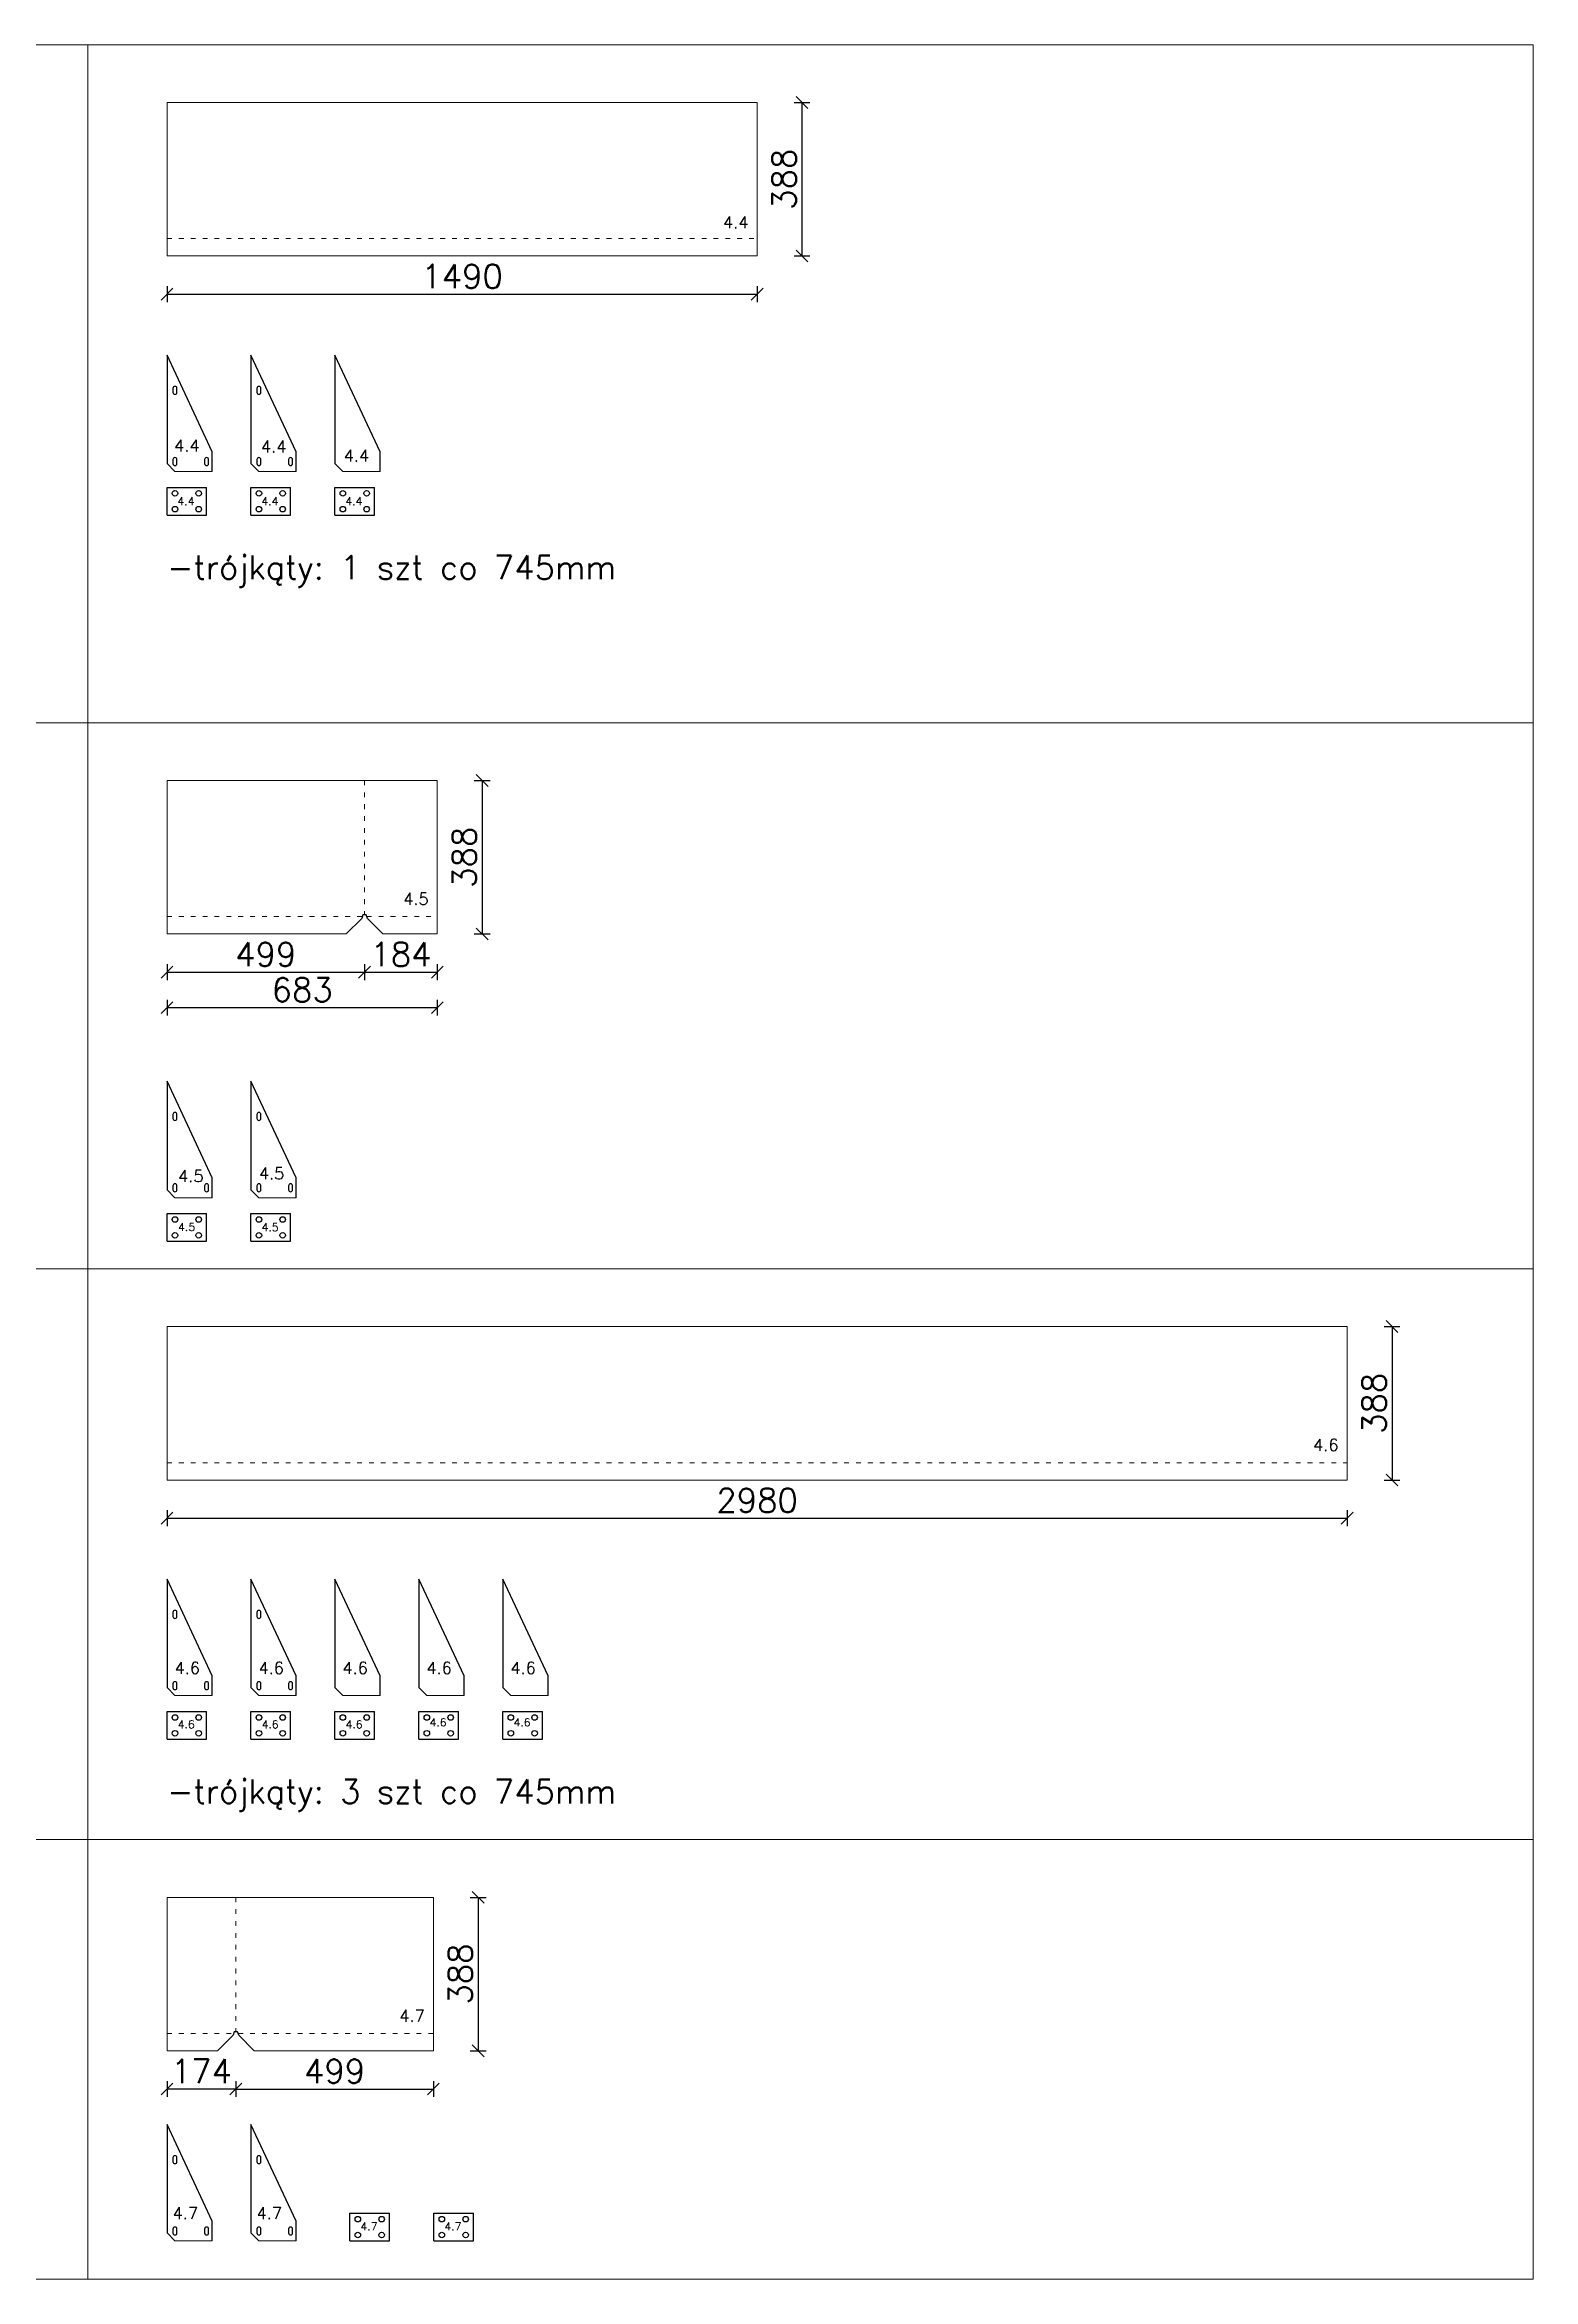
# Model space of a CAD drawing. Header units: millimetres. Extents: x 5046 to 103012, y -15969 to 47766.
# Drawn here: x 99254 to 103012, y 12047 to 17688 of the extents above; entities that cross this region are included whole.
import ezdxf

# ---------------------------------------------------------------- set-up
doc = ezdxf.new("R2010")
doc.units = ezdxf.units.MM
doc.linetypes.add('ACAD_ISO03W100', pattern=[30, 12, -18])
doc.layers.get('0').update_dxf_attribs({"lineweight": 0})
doc.layers.get('Defpoints').update_dxf_attribs({"lineweight": 0})
for name, color, linetype, lineweight in [('DIM', 3, 'Continuous', 0), ('Pomocnicze', 252, 'Continuous', 0), ('TEXT', 2, 'Continuous', 0)]:
    doc.layers.add(name, color=color, linetype=linetype, lineweight=lineweight)
doc.layers.add('Profil główny', color=7, linetype='Continuous')
doc.styles.add('Skala 1-20', font='simplex.shx', dxfattribs={"height": 60})
doc.styles.add('Skala 1-50', font='simplex.shx', dxfattribs={"height": 120})
doc.dimstyles.new('Skala 1-20', dxfattribs={"dimtxt": 6, "dimasz": 30, "dimexe": 20, "dimexo": 0.625, "dimgap": 15, "dimtad": 1, "dimdec": 0, "dimtxsty": 'Skala 1-20', "dimblk": 'OBLIQUE', "dimcen": 2.5, "dimadec": 0, "dimazin": 0, "dimtfac": 1, "dimtdec": 0, "dimtmove": 0, "dimatfit": 3, "dimldrblk": 'OBLIQUE', "dimfxl": 20, "dimfxlon": 1, "dimarcsym": 0})

# ---------------------------------------------------------------- blocks, each defined once
blk = doc.blocks.new('_Oblique')
at = {"color": 0, "linetype": 'ByBlock', "lineweight": -2}
blk.add_line((-0.5, -0.5), (0.5, 0.5), dxfattribs=at)
blk = doc.blocks.new('*D4021')
at = {"layer": 'Defpoints', "color": 0}
for p in [(99562.5, 17155.1), (101052.5, 17155.1), (101052.5, 17058.7)]:
    blk.add_point(p, dxfattribs=at)
at = {"layer": 'DIM', "color": 0, "lineweight": -2}
for p, q in [((99562.5, 17078.7), (99562.5, 17038.7)), ((99562.5, 17058.7), (101052.5, 17058.7)), ((101052.5, 17078.7), (101052.5, 17038.7))]:
    blk.add_line(p, q, dxfattribs=at)
at = {"layer": 'DIM', "color": 0, "linetype": 'ByBlock', "lineweight": -2, "xscale": 30, "yscale": 30, "zscale": 30, "rotation": 180}
blk.add_blockref('_Oblique', (99562.5, 17058.7), dxfattribs=at)
at = {"layer": 'DIM', "color": 0, "linetype": 'ByBlock', "lineweight": -2, "xscale": 30, "yscale": 30, "zscale": 30}
blk.add_blockref('_Oblique', (101052.5, 17058.7), dxfattribs=at)
at = {"layer": 'DIM', "color": 0, "insert": (100307.5, 17103.7), "char_height": 60, "attachment_point": 5, "style": 'Skala 1-20'}
blk.add_mtext('1490', dxfattribs=at)
blk = doc.blocks.new('*D4022')
at = {"layer": 'Defpoints', "color": 0}
for p in [(101052.5, 17542.6), (101052.5, 17155.1), (101165.7, 17155.1)]:
    blk.add_point(p, dxfattribs=at)
at = {"layer": 'DIM', "color": 0, "lineweight": -2}
for p, q in [((101145.7, 17542.6), (101185.7, 17542.6)), ((101165.7, 17542.6), (101165.7, 17155.1)), ((101145.7, 17155.1), (101185.7, 17155.1))]:
    blk.add_line(p, q, dxfattribs=at)
at = {"layer": 'DIM', "color": 0, "linetype": 'ByBlock', "lineweight": -2, "xscale": 30, "yscale": 30, "zscale": 30}
for p, rotation in [((101165.7, 17542.6), 90), ((101165.7, 17155.1), 270)]:
    blk.add_blockref('_Oblique', p, dxfattribs=dict(at, rotation=rotation))
at = {"layer": 'DIM', "color": 0, "insert": (101120.7, 17348.9), "char_height": 60, "attachment_point": 5, "rotation": 90, "style": 'Skala 1-20'}
blk.add_mtext('388', dxfattribs=at)
blk = doc.blocks.new('*D4053')
at = {"layer": 'Defpoints', "color": 0}
for p in [(99562.5, 14064.9), (102542.5, 14064.9), (102542.5, 13968.5)]:
    blk.add_point(p, dxfattribs=at)
at = {"layer": 'DIM', "color": 0, "lineweight": -2}
for p, q in [((99562.5, 13988.5), (99562.5, 13948.5)), ((99562.5, 13968.5), (102542.5, 13968.5)), ((102542.5, 13988.5), (102542.5, 13948.5))]:
    blk.add_line(p, q, dxfattribs=at)
at = {"layer": 'DIM', "color": 0, "linetype": 'ByBlock', "lineweight": -2, "xscale": 30, "yscale": 30, "zscale": 30, "rotation": 180}
blk.add_blockref('_Oblique', (99562.5, 13968.5), dxfattribs=at)
at = {"layer": 'DIM', "color": 0, "linetype": 'ByBlock', "lineweight": -2, "xscale": 30, "yscale": 30, "zscale": 30}
blk.add_blockref('_Oblique', (102542.5, 13968.5), dxfattribs=at)
at = {"layer": 'DIM', "color": 0, "insert": (101052.5, 14013.5), "char_height": 60, "attachment_point": 5, "style": 'Skala 1-20'}
blk.add_mtext('2980', dxfattribs=at)
blk = doc.blocks.new('*D4054')
at = {"layer": 'Defpoints', "color": 0}
for p in [(102542.5, 14452.4), (102542.5, 14064.9), (102655.7, 14064.9)]:
    blk.add_point(p, dxfattribs=at)
at = {"layer": 'DIM', "color": 0, "lineweight": -2}
for p, q in [((102635.7, 14452.4), (102675.7, 14452.4)), ((102655.7, 14452.4), (102655.7, 14064.9)), ((102635.7, 14064.9), (102675.7, 14064.9))]:
    blk.add_line(p, q, dxfattribs=at)
at = {"layer": 'DIM', "color": 0, "linetype": 'ByBlock', "lineweight": -2, "xscale": 30, "yscale": 30, "zscale": 30}
for p, rotation in [((102655.7, 14452.4), 90), ((102655.7, 14064.9), 270)]:
    blk.add_blockref('_Oblique', p, dxfattribs=dict(at, rotation=rotation))
at = {"layer": 'DIM', "color": 0, "insert": (102610.7, 14258.7), "char_height": 60, "attachment_point": 5, "rotation": 90, "style": 'Skala 1-20'}
blk.add_mtext('388', dxfattribs=at)
blk = doc.blocks.new('*D4071')
at = {"layer": 'Defpoints', "color": 0}
for p in [(100061.3, 15604.4), (99562.5, 15443.4), (100061.3, 15347)]:
    blk.add_point(p, dxfattribs=at)
at = {"layer": 'DIM', "color": 0, "lineweight": -2}
for p, q in [((99562.5, 15367), (99562.5, 15327)), ((99562.5, 15347), (100061.3, 15347)), ((100061.3, 15367), (100061.3, 15327))]:
    blk.add_line(p, q, dxfattribs=at)
at = {"layer": 'DIM', "color": 0, "linetype": 'ByBlock', "lineweight": -2, "xscale": 30, "yscale": 30, "zscale": 30, "rotation": 180}
blk.add_blockref('_Oblique', (99562.5, 15347), dxfattribs=at)
at = {"layer": 'DIM', "color": 0, "linetype": 'ByBlock', "lineweight": -2, "xscale": 30, "yscale": 30, "zscale": 30}
blk.add_blockref('_Oblique', (100061.3, 15347), dxfattribs=at)
at = {"layer": 'DIM', "color": 0, "insert": (99811.9, 15392), "char_height": 60, "attachment_point": 5, "style": 'Skala 1-20'}
blk.add_mtext('499', dxfattribs=at)
blk = doc.blocks.new('*D4072')
at = {"layer": 'Defpoints', "color": 0}
for p in [(100245, 15830.9), (100245, 15443.4), (100358.2, 15443.4)]:
    blk.add_point(p, dxfattribs=at)
at = {"layer": 'DIM', "color": 0, "lineweight": -2}
for p, q in [((100338.2, 15830.9), (100378.2, 15830.9)), ((100358.2, 15830.9), (100358.2, 15443.4)), ((100338.2, 15443.4), (100378.2, 15443.4))]:
    blk.add_line(p, q, dxfattribs=at)
at = {"layer": 'DIM', "color": 0, "linetype": 'ByBlock', "lineweight": -2, "xscale": 30, "yscale": 30, "zscale": 30}
for p, rotation in [((100358.2, 15830.9), 90), ((100358.2, 15443.4), 270)]:
    blk.add_blockref('_Oblique', p, dxfattribs=dict(at, rotation=rotation))
at = {"layer": 'DIM', "color": 0, "insert": (100313.2, 15637.2), "char_height": 60, "attachment_point": 5, "rotation": 90, "style": 'Skala 1-20'}
blk.add_mtext('388', dxfattribs=at)
blk = doc.blocks.new('*D4074')
at = {"layer": 'Defpoints', "color": 0}
for p in [(100061.3, 15604.4), (100245, 15604.4), (100245, 15347)]:
    blk.add_point(p, dxfattribs=at)
at = {"layer": 'DIM', "color": 0, "lineweight": -2}
for p, q in [((100061.3, 15367), (100061.3, 15327)), ((100061.3, 15347), (100245, 15347)), ((100245, 15367), (100245, 15327))]:
    blk.add_line(p, q, dxfattribs=at)
at = {"layer": 'DIM', "color": 0, "linetype": 'ByBlock', "lineweight": -2, "xscale": 30, "yscale": 30, "zscale": 30, "rotation": 180}
blk.add_blockref('_Oblique', (100061.3, 15347), dxfattribs=at)
at = {"layer": 'DIM', "color": 0, "linetype": 'ByBlock', "lineweight": -2, "xscale": 30, "yscale": 30, "zscale": 30}
blk.add_blockref('_Oblique', (100245, 15347), dxfattribs=at)
at = {"layer": 'DIM', "color": 0, "insert": (100153.1, 15392), "char_height": 60, "attachment_point": 5, "style": 'Skala 1-20'}
blk.add_mtext('184', dxfattribs=at)
blk = doc.blocks.new('*D4075')
at = {"layer": 'Defpoints', "color": 0}
for p in [(99562.5, 15588.8), (100245, 15588.8), (100245, 15257.5)]:
    blk.add_point(p, dxfattribs=at)
at = {"layer": 'DIM', "color": 0, "lineweight": -2}
for p, q in [((99562.5, 15277.5), (99562.5, 15237.5)), ((99562.5, 15257.5), (100245, 15257.5)), ((100245, 15277.5), (100245, 15237.5))]:
    blk.add_line(p, q, dxfattribs=at)
at = {"layer": 'DIM', "color": 0, "linetype": 'ByBlock', "lineweight": -2, "xscale": 30, "yscale": 30, "zscale": 30, "rotation": 180}
blk.add_blockref('_Oblique', (99562.5, 15257.5), dxfattribs=at)
at = {"layer": 'DIM', "color": 0, "linetype": 'ByBlock', "lineweight": -2, "xscale": 30, "yscale": 30, "zscale": 30}
blk.add_blockref('_Oblique', (100245, 15257.5), dxfattribs=at)
at = {"layer": 'DIM', "color": 0, "insert": (99903.8, 15302.5), "char_height": 60, "attachment_point": 5, "style": 'Skala 1-20'}
blk.add_mtext('683', dxfattribs=at)
blk = doc.blocks.new('*D4086')
at = {"layer": 'Defpoints', "color": 0}
for p in [(99736.3, 12733.6), (100235, 12623.8), (100235, 12527.4)]:
    blk.add_point(p, dxfattribs=at)
at = {"layer": 'DIM', "color": 0, "lineweight": -2}
for p, q in [((99736.3, 12547.4), (99736.3, 12507.4)), ((99736.3, 12527.4), (100235, 12527.4)), ((100235, 12547.4), (100235, 12507.4))]:
    blk.add_line(p, q, dxfattribs=at)
at = {"layer": 'DIM', "color": 0, "linetype": 'ByBlock', "lineweight": -2, "xscale": 30, "yscale": 30, "zscale": 30, "rotation": 180}
blk.add_blockref('_Oblique', (99736.3, 12527.4), dxfattribs=at)
at = {"layer": 'DIM', "color": 0, "linetype": 'ByBlock', "lineweight": -2, "xscale": 30, "yscale": 30, "zscale": 30}
blk.add_blockref('_Oblique', (100235, 12527.4), dxfattribs=at)
at = {"layer": 'DIM', "color": 0, "insert": (99985.6, 12572.4), "char_height": 60, "attachment_point": 5, "style": 'Skala 1-20'}
blk.add_mtext('499', dxfattribs=at)
blk = doc.blocks.new('*D4087')
at = {"layer": 'Defpoints', "color": 0}
for p in [(100235, 13011.3), (100235, 12623.8), (100348.2, 12623.8)]:
    blk.add_point(p, dxfattribs=at)
at = {"layer": 'DIM', "color": 0, "lineweight": -2}
for p, q in [((100328.2, 13011.3), (100368.2, 13011.3)), ((100348.2, 13011.3), (100348.2, 12623.8)), ((100328.2, 12623.8), (100368.2, 12623.8))]:
    blk.add_line(p, q, dxfattribs=at)
at = {"layer": 'DIM', "color": 0, "linetype": 'ByBlock', "lineweight": -2, "xscale": 30, "yscale": 30, "zscale": 30}
for p, rotation in [((100348.2, 13011.3), 90), ((100348.2, 12623.8), 270)]:
    blk.add_blockref('_Oblique', p, dxfattribs=dict(at, rotation=rotation))
at = {"layer": 'DIM', "color": 0, "insert": (100303.2, 12817.6), "char_height": 60, "attachment_point": 5, "rotation": 90, "style": 'Skala 1-20'}
blk.add_mtext('388', dxfattribs=at)
blk = doc.blocks.new('*D4088')
at = {"layer": 'Defpoints', "color": 0}
for p in [(99736.3, 12733.6), (99562.5, 12623.8), (99562.5, 12527.4)]:
    blk.add_point(p, dxfattribs=at)
at = {"layer": 'DIM', "color": 0, "lineweight": -2}
for p, q in [((99562.5, 12547.4), (99562.5, 12507.4)), ((99736.3, 12527.4), (99562.5, 12527.4)), ((99736.3, 12547.4), (99736.3, 12507.4))]:
    blk.add_line(p, q, dxfattribs=at)
at = {"layer": 'DIM', "color": 0, "linetype": 'ByBlock', "lineweight": -2, "xscale": 30, "yscale": 30, "zscale": 30, "rotation": 180}
blk.add_blockref('_Oblique', (99562.5, 12527.4), dxfattribs=at)
at = {"layer": 'DIM', "color": 0, "linetype": 'ByBlock', "lineweight": -2, "xscale": 30, "yscale": 30, "zscale": 30}
blk.add_blockref('_Oblique', (99736.3, 12527.4), dxfattribs=at)
at = {"layer": 'DIM', "color": 0, "insert": (99649.4, 12572.4), "char_height": 60, "attachment_point": 5, "style": 'Skala 1-20'}
blk.add_mtext('174', dxfattribs=at)

msp = doc.modelspace()

# ---------------------------------------------------------------- linework, layer by layer
for p, q in [((99562.5, 17155.1), (99562.5, 17542.6)), ((99562.5, 17542.6), (101052.5, 17542.6)), ((101052.5, 17542.6), (101052.5, 17155.1)), ((101052.5, 17155.1), (99562.5, 17155.1)), ((99676.5, 16610.9), (99582.5, 16610.9)), ((99888.5, 16610.9), (99794.5, 16610.9)), ((100100.5, 16610.9), (100006.5, 16610.9)), ((99562.5, 15443.4), (99562.5, 15830.9)), ((99562.5, 15830.9), (100245, 15830.9)), ((100245, 15830.9), (100245, 15443.4)), ((100014.7, 15443.4), (99562.5, 15443.4)), ((100245, 15443.4), (100107.8, 15443.4)), ((99676.5, 14777.7), (99582.5, 14777.7)), ((99888.5, 14777.7), (99794.5, 14777.7)), ((99562.5, 14064.9), (99562.5, 14452.4)), ((99562.5, 14452.4), (102542.5, 14452.4)), ((102542.5, 14452.4), (102542.5, 14064.9)), ((102542.5, 14064.9), (99562.5, 14064.9)), ((99676.5, 13520.7), (99582.5, 13520.7)), ((99888.5, 13520.7), (99794.5, 13520.7)), ((100100.5, 13520.7), (100006.5, 13520.7)), ((100312.6, 13520.7), (100218.6, 13520.7)), ((100524.6, 13520.7), (100430.6, 13520.7)), ((99562.5, 12623.8), (99562.5, 13011.3)), ((99562.5, 13011.3), (100235, 13011.3)), ((100235, 13011.3), (100235, 12623.8)), ((99689.7, 12623.8), (99562.5, 12623.8)), ((100235, 12623.8), (99782.8, 12623.8)), ((99676.5, 12144), (99582.5, 12144)), ((99888.5, 12144), (99794.5, 12144))]:
    msp.add_line(p, q)
at = {"color": 7, "linetype": 'Continuous', "lineweight": 25}
for p, q in [((100014.7, 15443.4), (100054.1, 15482.9)), ((100057, 15491.4), (100054.1, 15482.9)), ((100065.5, 15491.4), (100057, 15491.4)), ((100068.4, 15482.9), (100065.5, 15491.4)), ((100068.4, 15482.9), (100107.8, 15443.4)), ((99689.7, 12623.8), (99729.1, 12663.3)), ((99732, 12671.8), (99729.1, 12663.3)), ((99740.5, 12671.8), (99732, 12671.8)), ((99743.4, 12663.3), (99740.5, 12671.8)), ((99743.4, 12663.3), (99782.8, 12623.8))]:
    msp.add_line(p, q, dxfattribs=at)
at = {"layer": 'Pomocnicze'}
for p, q in [((99362.5, 17688.5), (99362.5, 12047.1)), ((103012.5, 15976.7), (95327.1, 15976.7)), ((103012.5, 14598.2), (95327.1, 14598.2)), ((103012.5, 13157.1), (95327.1, 13157.1))]:
    msp.add_line(p, q, dxfattribs=at)
at = {"layer": 'Pomocnicze', "linetype": 'ACAD_ISO03W100'}
for p, q in [((99562.5, 17198.9), (101052.5, 17198.9)), ((100061.3, 15830.9), (100061.3, 15491.4)), ((99562.5, 15487.2), (100055.6, 15487.2)), ((100067, 15487.2), (100245, 15487.2)), ((99562.5, 14108.7), (102542.5, 14108.7)), ((99736.3, 13011.3), (99736.3, 12671.8)), ((99562.5, 12667.6), (100235, 12667.6))]:
    msp.add_line(p, q, dxfattribs=at)
at = {"layer": 'Pomocnicze'}
msp.add_lwpolyline([(95327.1, 17688.5), (95327.1, 12047.1), (103012.5, 12047.1), (103012.5, 17688.5)], close=True, dxfattribs=at)
at = {"layer": 'Profil główny'}
for p, q in [((99562.5, 16904.9), (99562.5, 16630.9)), ((99676.5, 16660.9), (99562.5, 16904.9)), ((99774.5, 16904.9), (99774.5, 16630.9)), ((99888.5, 16660.9), (99774.5, 16904.9)), ((99986.5, 16904.9), (99986.5, 16630.9)), ((100100.5, 16660.9), (99986.5, 16904.9)), ((99676.5, 16610.9), (99676.5, 16660.9)), ((99888.5, 16610.9), (99888.5, 16660.9)), ((100100.5, 16610.9), (100100.5, 16660.9)), ((99562.5, 16630.9), (99582.5, 16610.9)), ((99774.5, 16630.9), (99794.5, 16610.9)), ((99986.5, 16630.9), (100006.5, 16610.9)), ((99562.5, 16570.8), (99662.5, 16570.8)), ((99562.5, 16500.8), (99562.5, 16570.8)), ((99662.5, 16500.8), (99662.5, 16570.8)), ((99774.5, 16570.8), (99874.5, 16570.8)), ((99774.5, 16500.8), (99774.5, 16570.8)), ((99874.5, 16500.8), (99874.5, 16570.8)), ((99986.5, 16570.8), (100086.5, 16570.8)), ((99986.5, 16500.8), (99986.5, 16570.8)), ((100086.5, 16500.8), (100086.5, 16570.8)), ((99562.5, 16500.8), (99568.5, 16500.8)), ((99562.5, 16500.8), (99662.5, 16500.8)), ((99774.5, 16500.8), (99780.5, 16500.8)), ((99774.5, 16500.8), (99874.5, 16500.8)), ((99986.5, 16500.8), (99992.5, 16500.8)), ((99986.5, 16500.8), (100086.5, 16500.8)), ((99562.5, 15071.7), (99562.5, 14797.7)), ((99676.5, 14827.7), (99562.5, 15071.7)), ((99774.5, 15071.7), (99774.5, 14797.7)), ((99888.5, 14827.7), (99774.5, 15071.7)), ((99562.5, 14797.7), (99582.5, 14777.7)), ((99676.5, 14777.7), (99676.5, 14827.7)), ((99774.5, 14797.7), (99794.5, 14777.7)), ((99888.5, 14777.7), (99888.5, 14827.7)), ((99562.5, 14737.6), (99662.5, 14737.6)), ((99562.5, 14667.6), (99562.5, 14737.6)), ((99662.5, 14667.6), (99662.5, 14737.6)), ((99774.5, 14737.6), (99874.5, 14737.6)), ((99774.5, 14667.6), (99774.5, 14737.6)), ((99874.5, 14667.6), (99874.5, 14737.6)), ((99562.5, 14667.6), (99568.5, 14667.6)), ((99562.5, 14667.6), (99662.5, 14667.6)), ((99774.5, 14667.6), (99780.5, 14667.6)), ((99774.5, 14667.6), (99874.5, 14667.6)), ((99562.5, 13814.7), (99562.5, 13540.7)), ((99676.5, 13570.7), (99562.5, 13814.7)), ((99774.5, 13814.7), (99774.5, 13540.7)), ((99888.5, 13570.7), (99774.5, 13814.7)), ((99986.5, 13814.7), (99986.5, 13540.7)), ((100100.5, 13570.7), (99986.5, 13814.7)), ((100198.6, 13814.7), (100198.6, 13540.7)), ((100312.6, 13570.7), (100198.6, 13814.7)), ((100410.6, 13814.7), (100410.6, 13540.7)), ((100524.6, 13570.7), (100410.6, 13814.7)), ((99562.5, 13540.7), (99582.5, 13520.7)), ((99676.5, 13520.7), (99676.5, 13570.7)), ((99774.5, 13540.7), (99794.5, 13520.7)), ((99888.5, 13520.7), (99888.5, 13570.7)), ((99986.5, 13540.7), (100006.5, 13520.7)), ((100100.5, 13520.7), (100100.5, 13570.7)), ((100198.6, 13540.7), (100218.6, 13520.7)), ((100312.6, 13520.7), (100312.6, 13570.7)), ((100410.6, 13540.7), (100430.6, 13520.7)), ((100524.6, 13520.7), (100524.6, 13570.7)), ((99562.5, 13480.5), (99662.5, 13480.5)), ((99562.5, 13410.5), (99562.5, 13480.5)), ((99662.5, 13410.5), (99662.5, 13480.5)), ((99774.5, 13480.5), (99874.5, 13480.5)), ((99774.5, 13410.5), (99774.5, 13480.5)), ((99874.5, 13410.5), (99874.5, 13480.5)), ((99986.5, 13480.5), (100086.5, 13480.5)), ((99986.5, 13410.5), (99986.5, 13480.5)), ((100086.5, 13410.5), (100086.5, 13480.5)), ((100198.6, 13480.5), (100298.6, 13480.5)), ((100198.6, 13410.5), (100198.6, 13480.5)), ((100298.6, 13410.5), (100298.6, 13480.5)), ((100410.6, 13480.5), (100510.6, 13480.5)), ((100410.6, 13410.5), (100410.6, 13480.5)), ((100510.6, 13410.5), (100510.6, 13480.5)), ((99562.5, 13410.5), (99568.5, 13410.5)), ((99562.5, 13410.5), (99662.5, 13410.5)), ((99774.5, 13410.5), (99780.5, 13410.5)), ((99774.5, 13410.5), (99874.5, 13410.5)), ((99986.5, 13410.5), (99992.5, 13410.5)), ((99986.5, 13410.5), (100086.5, 13410.5)), ((100198.6, 13410.5), (100204.6, 13410.5)), ((100198.6, 13410.5), (100298.6, 13410.5)), ((100410.6, 13410.5), (100416.6, 13410.5)), ((100410.6, 13410.5), (100510.6, 13410.5)), ((99562.5, 12438), (99562.5, 12164)), ((99676.5, 12194), (99562.5, 12438)), ((99774.5, 12438), (99774.5, 12164)), ((99888.5, 12194), (99774.5, 12438)), ((99676.5, 12144), (99676.5, 12194)), ((99888.5, 12144), (99888.5, 12194)), ((100024.4, 12214), (100124.4, 12214)), ((100024.4, 12144), (100024.4, 12214)), ((100124.4, 12144), (100124.4, 12214)), ((100236.5, 12214), (100336.5, 12214)), ((100236.5, 12144), (100236.5, 12214)), ((100336.5, 12144), (100336.5, 12214)), ((99562.5, 12164), (99582.5, 12144)), ((99774.5, 12164), (99794.5, 12144)), ((100024.4, 12144), (100030.4, 12144)), ((100024.4, 12144), (100124.4, 12144)), ((100236.5, 12144), (100242.5, 12144)), ((100236.5, 12144), (100336.5, 12144))]:
    msp.add_line(p, q, dxfattribs=at)
for points in [[(99577.5, 16820.9), (99577.5, 16810.9, 1), (99587.5, 16810.9), (99587.5, 16820.9, 1)], [(99789.5, 16820.9), (99789.5, 16810.9, 1), (99799.5, 16810.9), (99799.5, 16820.9, 1)], [(99577.5, 16640.9), (99577.5, 16630.9, 1), (99587.5, 16630.9), (99587.5, 16640.9, 1)], [(99657.5, 16640.9), (99657.5, 16630.9, 1), (99667.5, 16630.9), (99667.5, 16640.9, 1)], [(99789.5, 16640.9), (99789.5, 16630.9, 1), (99799.5, 16630.9), (99799.5, 16640.9, 1)], [(99869.5, 16640.9), (99869.5, 16630.9, 1), (99879.5, 16630.9), (99879.5, 16640.9, 1)], [(99577.5, 14987.7), (99577.5, 14977.7, 1), (99587.5, 14977.7), (99587.5, 14987.7, 1)], [(99789.5, 14987.7), (99789.5, 14977.7, 1), (99799.5, 14977.7), (99799.5, 14987.7, 1)], [(99577.5, 14807.7), (99577.5, 14797.7, 1), (99587.5, 14797.7), (99587.5, 14807.7, 1)], [(99657.5, 14807.7), (99657.5, 14797.7, 1), (99667.5, 14797.7), (99667.5, 14807.7, 1)], [(99789.5, 14807.7), (99789.5, 14797.7, 1), (99799.5, 14797.7), (99799.5, 14807.7, 1)], [(99869.5, 14807.7), (99869.5, 14797.7, 1), (99879.5, 14797.7), (99879.5, 14807.7, 1)], [(99577.5, 13730.7), (99577.5, 13720.7, 1), (99587.5, 13720.7), (99587.5, 13730.7, 1)], [(99789.5, 13730.7), (99789.5, 13720.7, 1), (99799.5, 13720.7), (99799.5, 13730.7, 1)], [(99577.5, 13550.7), (99577.5, 13540.7, 1), (99587.5, 13540.7), (99587.5, 13550.7, 1)], [(99657.5, 13550.7), (99657.5, 13540.7, 1), (99667.5, 13540.7), (99667.5, 13550.7, 1)], [(99789.5, 13550.7), (99789.5, 13540.7, 1), (99799.5, 13540.7), (99799.5, 13550.7, 1)], [(99869.5, 13550.7), (99869.5, 13540.7, 1), (99879.5, 13540.7), (99879.5, 13550.7, 1)], [(99577.5, 12354), (99577.5, 12344, 1), (99587.5, 12344), (99587.5, 12354, 1)], [(99789.5, 12354), (99789.5, 12344, 1), (99799.5, 12344), (99799.5, 12354, 1)], [(99577.5, 12174), (99577.5, 12164, 1), (99587.5, 12164), (99587.5, 12174, 1)], [(99657.5, 12174), (99657.5, 12164, 1), (99667.5, 12164), (99667.5, 12174, 1)], [(99789.5, 12174), (99789.5, 12164, 1), (99799.5, 12164), (99799.5, 12174, 1)], [(99869.5, 12174), (99869.5, 12164, 1), (99879.5, 12164), (99879.5, 12174, 1)]]:
    msp.add_lwpolyline(points, format="xyb", close=True, dxfattribs=at)
for centre in [(99582.5, 16555.8), (99642.5, 16555.8), (99794.5, 16555.8), (99854.5, 16555.8), (100006.5, 16555.8), (100066.5, 16555.8), (99582.5, 16515.8), (99642.5, 16515.8), (99794.5, 16515.8), (99854.5, 16515.8), (100006.5, 16515.8), (100066.5, 16515.8), (99582.5, 14722.6), (99642.5, 14722.6), (99794.5, 14722.6), (99854.5, 14722.6), (99582.5, 14682.6), (99642.5, 14682.6), (99794.5, 14682.6), (99854.5, 14682.6), (99582.5, 13465.5), (99582.5, 13425.5), (99642.5, 13465.5), (99642.5, 13425.5), (99794.5, 13465.5), (99794.5, 13425.5), (99854.5, 13465.5), (99854.5, 13425.5), (100006.5, 13465.5), (100006.5, 13425.5), (100066.5, 13465.5), (100066.5, 13425.5), (100218.6, 13465.5), (100218.6, 13425.5), (100278.6, 13465.5), (100278.6, 13425.5), (100430.6, 13465.5), (100430.6, 13425.5), (100490.6, 13465.5), (100490.6, 13425.5), (100044.4, 12199), (100104.4, 12199), (100256.5, 12199), (100316.5, 12199), (100044.4, 12159), (100104.4, 12159), (100256.5, 12159), (100316.5, 12159)]:
    msp.add_circle(centre, 7, dxfattribs=at)

# ---------------------------------------------------------------- texts
at = {"layer": 'TEXT', "attachment_point": 1}
for s, insert, char_height, width, style in [('4.4', (100966.4, 17255), 30, 74.012, 'Skala 1-50'), ('4.4', (99580.4, 16691.3), 30, 74.012, 'Skala 1-50'), ('4.4', (99799.6, 16689.2), 30, 74.012, 'Skala 1-50'), ('4.4', (100008.7, 16666), 30, 74.012, 'Skala 1-50'), ('4.4', (99588.9, 16546.2), 20, 74.012, 'Skala 1-50'), ('4.4', (99800.9, 16546.2), 20, 74.012, 'Skala 1-50'), ('4.4', (100012.9, 16546.2), 20, 74.012, 'Skala 1-50'), ('-trójkąty: 1 szt co 745mm', (99562.5, 16398.8), 60, 3450, 'Skala 1-20'), ('4.5', (100158.9, 15546.9), 30, 74.012, 'Skala 1-50'), ('4.5', (99590.4, 14847.3), 30, 74.012, 'Skala 1-50'), ('4.5', (99794.3, 14854.1), 30, 74.012, 'Skala 1-50'), ('4.5', (99590.5, 14713.6), 20, 74.012, 'Skala 1-50'), ('4.5', (99801.3, 14713.1), 20, 74.012, 'Skala 1-50'), ('4.6', (102456.4, 14168.4), 30, 74.012, 'Skala 1-50'), ('4.6', (99581.4, 13605.4), 30, 74.012, 'Skala 1-50'), ('4.6', (99793.4, 13605.4), 30, 74.012, 'Skala 1-50'), ('4.6', (100005.4, 13605.4), 30, 74.012, 'Skala 1-50'), ('4.6', (100217.4, 13605.4), 30, 74.012, 'Skala 1-50'), ('4.6', (100429.5, 13605.4), 30, 74.012, 'Skala 1-50'), ('4.6', (99589.5, 13458), 20, 74.012, 'Skala 1-50'), ('4.6', (99801.5, 13458), 20, 74.012, 'Skala 1-50'), ('4.6', (100013.5, 13458), 20, 74.012, 'Skala 1-50'), ('4.6', (100225.6, 13463.1), 20, 74.012, 'Skala 1-50'), ('4.6', (100437.6, 13463.1), 20, 74.012, 'Skala 1-50'), ('-trójkąty: 3 szt co 745mm', (99562.5, 13308.6), 60, 3450, 'Skala 1-20'), ('4.7', (100148.9, 12727.3), 30, 74.012, 'Skala 1-50'), ('4.7', (99576.4, 12228.8), 30, 74.012, 'Skala 1-50'), ('4.7', (99788.4, 12228.8), 30, 74.012, 'Skala 1-50'), ('4.7', (100051, 12190.7), 20, 74.012, 'Skala 1-50'), ('4.7', (100263, 12190.7), 20, 74.012, 'Skala 1-50')]:
    msp.add_mtext(s, dxfattribs=dict(at, insert=insert, char_height=char_height, width=width, style=style))

# ---------------------------------------------------------------- dimensions: what is measured, and where the dimension line sits
at = {"layer": 'DIM'}
for base, p1, p2, picture, middle in [((101165.6592, 17155.1098), (101052.4986, 17542.6198), (101052.4986, 17155.1098), '*D4022', (101120.6592, 17348.8648)), ((100358.1692, 15443.3978), (100245.0086, 15830.9078), (100245.0086, 15443.3978), '*D4072', (100313.1692, 15637.1528)), ((102655.6592, 14064.9007), (102542.4986, 14452.4107), (102542.4986, 14064.9007), '*D4054', (102610.6592, 14258.6557)), ((100348.1692, 12623.8007), (100235.0086, 13011.3107), (100235.0086, 12623.8007), '*D4087', (100303.1692, 12817.5557))]:
    dim = msp.add_linear_dim(base=base, p1=p1, p2=p2, angle=90, dimstyle='Skala 1-20', dxfattribs=at)
    dim.commit()
    dim.dimension.update_dxf_attribs({"geometry": picture, "text_midpoint": middle})
for base, p1, p2, picture, middle in [((101052.5, 17058.7), (99562.5, 17155.1), (101052.5, 17155.1), '*D4021', (100307.5, 17103.7)), ((100061.3, 15347), (99562.5, 15443.4), (100061.3, 15604.4), '*D4071', (99811.9, 15392)), ((100245.0086, 15257.4901), (99562.4986, 15588.787), (100245.0086, 15588.787), '*D4075', (99903.7536, 15302.4901)), ((100245, 15347), (100061.3, 15604.4), (100245, 15604.4), '*D4074', (100153.1, 15392)), ((102542.5, 13968.5), (99562.5, 14064.9), (102542.5, 14064.9), '*D4053', (101052.5, 14013.5)), ((100235, 12527.4), (99736.3, 12733.6), (100235, 12623.8), '*D4086', (99985.6, 12572.4))]:
    dim = msp.add_linear_dim(base=base, p1=p1, p2=p2, dimstyle='Skala 1-20', dxfattribs=at)
    dim.commit()
    dim.dimension.update_dxf_attribs({"geometry": picture, "text_midpoint": middle})
dim = msp.add_linear_dim(base=(99562.5, 12527.4), p1=(99736.3, 12733.6), p2=(99562.5, 12623.8), dimstyle='Skala 1-20', dxfattribs=at)
dim.commit()
dim.dimension.update_dxf_attribs({"geometry": '*D4088', "text_midpoint": (99649.4, 12527.4), "dimtype": 160})

doc.saveas('drawing.dxf')
